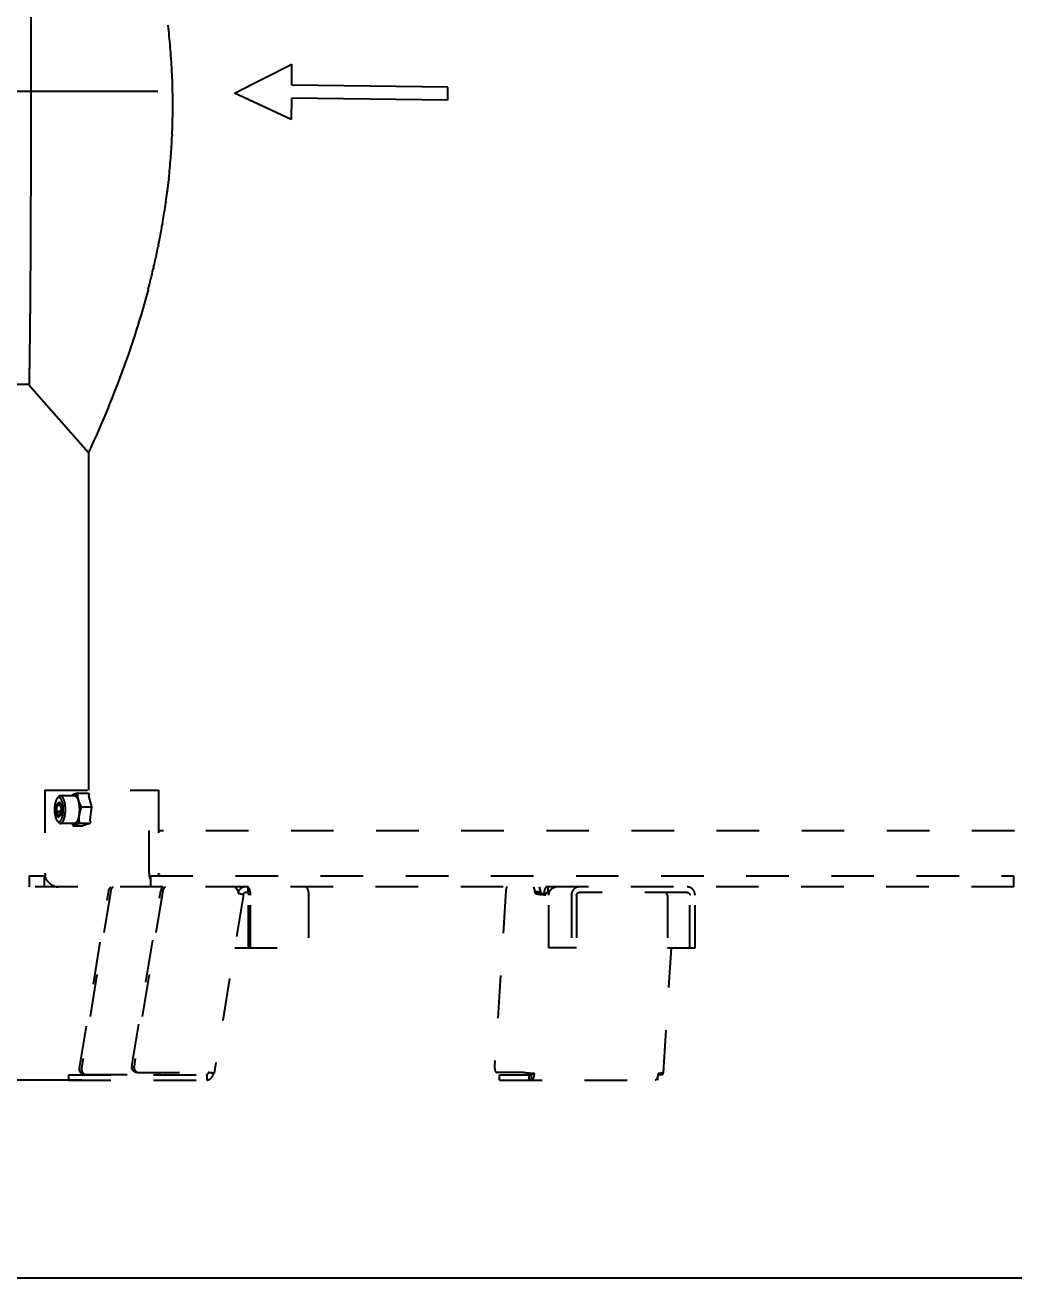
# Model space of a CAD drawing. Header units: millimetres. Extents: x 0 to 2800, y 0 to 1980.
# Drawn here: x 506.2 to 864, y 0 to 453.6 of the extents above; entities that cross this region are included whole.
import ezdxf

# ---------------------------------------------------------------- set-up
doc = ezdxf.new("R2010")
doc.units = ezdxf.units.MM
doc.header["$LTSCALE"] = 154
doc.header["$PDMODE"] = 3
doc.header["$PDSIZE"] = 8
doc.linetypes.add('DOT', pattern=[0.2, 0.1, -0.1])
doc.layers.get('0').update_dxf_attribs({"linetype": 'CONTINUOUS'})
doc.layers.get('Defpoints').update_dxf_attribs({"linetype": 'CONTINUOUS'})
doc.styles.get("Standard").update_dxf_attribs({"font": 'msyh.ttc'})
doc.dimstyles.new('DIMSTYLE_1', dxfattribs={"dimtxt": 23.333333, "dimasz": 23.333333, "dimexe": 1.5, "dimexo": 1, "dimgap": 0.875, "dimtad": 1, "dimdsep": 46, "dimtxsty": 'Standard', "dimblk": '_FILLED', "dimblk1": '_FILLED', "dimblk2": '_FILLED', "dimcen": 0.09, "dimazin": 2, "dimtp": 0.01, "dimtm": 0.01, "dimtfac": 1, "dimtofl": 0, "dimtmove": 0, "dimatfit": 3, "dimldrblk": '_FILLED', "dimfxl": 1, "dimtolj": 1, "dimarcsym": 0})
doc.dimstyles.new('DIMSTYLE_2', dxfattribs={"dimtxt": 23.333333, "dimasz": 23.333333, "dimexe": 1.5, "dimexo": 1, "dimgap": 0.875, "dimtad": 1, "dimdec": 0, "dimdsep": 46, "dimtxsty": 'Standard', "dimblk": '_FILLED', "dimblk1": '_FILLED', "dimblk2": '_FILLED', "dimcen": 0.09, "dimazin": 2, "dimtp": 0.01, "dimtm": 0.01, "dimtfac": 1, "dimtdec": 0, "dimtofl": 0, "dimtmove": 0, "dimatfit": 3, "dimldrblk": '_FILLED', "dimfxl": 1, "dimtolj": 1, "dimarcsym": 0})

# ---------------------------------------------------------------- blocks, each defined once
blk = doc.blocks.new('_FILLED')
at = {"color": 0, "linetype": 'ByBlock'}
blk.add_solid([(0, 0), (-1, 0.214), (-1, -0.214)], dxfattribs=at)
blk = doc.blocks.new('*D56')
at = {"color": 0, "linetype": 'ByBlock', "lineweight": -2}
for p, q in [((554.18, 429.56), (432.52, 429.56)), ((434.02, 94.9), (434.02, 406.23)), ((526.72, 71.56), (432.52, 71.56))]:
    blk.add_line(p, q, dxfattribs=at)
at = {"layer": 'Defpoints', "color": 0}
for p in [(434.02, 429.56), (555.18, 429.56), (527.72, 71.56)]:
    blk.add_point(p, dxfattribs=at)
at = {"color": 0, "linetype": 'ByBlock', "lineweight": -2, "xscale": 23.3333333333, "yscale": 23.3333333333, "zscale": 23.3333333333}
for p, rotation in [((434.02, 429.56), 90), ((434.02, 71.56), 270)]:
    blk.add_blockref('_FILLED', p, dxfattribs=dict(at, rotation=rotation))
at = {"color": 0, "insert": (402.04, 250.5), "char_height": 23.333, "attachment_point": 2, "rotation": 90, "line_spacing_factor": 0.9}
blk.add_mtext('\\A1;358', dxfattribs=at)
blk = doc.blocks.new('*D57')
at = {"color": 0, "linetype": 'ByBlock', "lineweight": -2}
for p, q in [((815.92, 770.86), (1259.79, 770.86)), ((1258.29, 94.9), (1258.29, 747.53)), ((1091.64, 71.56), (1259.79, 71.56))]:
    blk.add_line(p, q, dxfattribs=at)
at = {"layer": 'Defpoints', "color": 0}
for p in [(814.92, 770.86), (1258.29, 770.86), (1090.64, 71.56)]:
    blk.add_point(p, dxfattribs=at)
at = {"color": 0, "linetype": 'ByBlock', "lineweight": -2, "xscale": 23.3333333333, "yscale": 23.3333333333, "zscale": 23.3333333333}
for p, rotation in [((1258.29, 770.86), 90), ((1258.29, 71.56), 270)]:
    blk.add_blockref('_FILLED', p, dxfattribs=dict(at, rotation=rotation))
at = {"color": 0, "insert": (1226.3, 421.28), "char_height": 23.333, "attachment_point": 2, "rotation": 90, "line_spacing_factor": 0.9}
blk.add_mtext('\\A1;700', dxfattribs=at)
blk = doc.blocks.new('*D62')
at = {"color": 0, "linetype": 'ByBlock', "lineweight": -2}
for p, q in [((813.55, 770.86), (1187.31, 770.86)), ((1185.81, 168.9), (1185.81, 747.53)), ((1112.27, 145.56), (1187.31, 145.56))]:
    blk.add_line(p, q, dxfattribs=at)
at = {"layer": 'Defpoints', "color": 0}
for p in [(812.55, 770.86), (1185.81, 770.86), (1111.27, 145.56)]:
    blk.add_point(p, dxfattribs=at)
at = {"color": 0, "linetype": 'ByBlock', "lineweight": -2, "xscale": 23.3333333333, "yscale": 23.3333333333, "zscale": 23.3333333333}
for p, rotation in [((1185.81, 770.86), 90), ((1185.81, 145.56), 270)]:
    blk.add_blockref('_FILLED', p, dxfattribs=dict(at, rotation=rotation))
at = {"color": 0, "insert": (1153.82, 457.87), "char_height": 23.333, "attachment_point": 2, "rotation": 90, "line_spacing_factor": 0.9}
blk.add_mtext('\\A1;625', dxfattribs=at)
blk = doc.blocks.new('ARROW_4_BL2', base_point=(750.61, 429.2))
at = {"color": 7, "linetype": 'Continuous'}
for p, q in [((711.96, 428.71), (732.8, 439.2)), ((732.71, 431.54), (732.8, 439.2)), ((789.25, 430.86), (732.71, 431.54)), ((732.56, 419.2), (711.96, 428.71)), ((732.65, 426.87), (732.56, 419.2)), ((789.2, 426.19), (732.65, 426.87)), ((789.2, 426.19), (789.25, 430.86))]:
    blk.add_line(p, q, dxfattribs=at)

msp = doc.modelspace()

# ---------------------------------------------------------------- linework, layer by layer
at = {"linetype": 'Continuous'}
for p, q in [((558.69799, 445.75619), (558.71035, 445.59314)), ((558.69923, 445.75676), (558.71319, 445.5944)), ((559.38358, 413.91858), (559.36522, 413.50323)), ((559.14959, 409.59638), (559.14699, 409.54834)), ((559.158, 409.59384), (559.15507, 409.54589)), ((558.12764, 397.58174), (558.11938, 397.51174)), ((558.13255, 397.57884), (558.12484, 397.50851)), ((558.18129, 398.02749), (558.13255, 397.57884)), ((556.52759, 385.62814), (556.51983, 385.57937)), ((556.53695, 385.61911), (556.52927, 385.57026)), ((557.13663, 389.72272), (557.08821, 389.37362)), ((557.14737, 389.71405), (557.09801, 389.3656)), ((555.86509, 381.58629), (555.81751, 381.32107)), ((555.87032, 381.58026), (555.82405, 381.31354)), ((555.13609, 377.52284), (555.12874, 377.48188)), ((555.1364, 377.52244), (555.12874, 377.48188)), ((554.40057, 373.8212), (554.31302, 373.38108)), ((554.40878, 373.80946), (554.3195, 373.37177)), ((553.53636, 369.73339), (553.4627, 369.39492)), ((553.54552, 369.71777), (553.4714, 369.37995)), ((552.65236, 365.81533), (552.52086, 365.25885)), ((552.58356, 365.47684), (552.52849, 365.24279)), ((552.65943, 365.80074), (552.58356, 365.47684)), ((551.63666, 361.59671), (551.60063, 361.45522)), ((551.64117, 361.5852), (551.60556, 361.44258)), ((550.68111, 357.84514), (550.65298, 357.74165)), ((550.70047, 357.91459), (550.65417, 357.73884)), ((550.69939, 357.91689), (550.68111, 357.84514)), ((498.69944, 323.56181), (507.60378, 323.56181)), ((507.59803, 323.24054), (529.09944, 298.8071)), ((529.71884, 300.15731), (529.09954, 298.80734)), ((529.94887, 300.66173), (529.71884, 300.15731)), ((529.09954, 298.80734), (529.09944, 298.80705)), ((529.15615, 298.9274), (529.09954, 298.80734)), ((0, 0), (2800, 0))]:
    msp.add_line(p, q, dxfattribs=at)
at = {"linetype": 'ByBlock'}
msp.add_line((529.09945, 298.80705), (529.09945, 176.56181), dxfattribs=at)
at = {"linetype": 'DOT'}
for p, q in [((513.35307, 176.56181), (554.42255, 176.56181)), ((513.35307, 176.56181), (513.35307, 146.56181)), ((518.60401, 172.38883), (517.61043, 171.48124)), ((517.77155, 173.61517), (518.24609, 174.1679)), ((518.60401, 172.38883), (519.38578, 170.4694)), ((523.98393, 174.56181), (518.95137, 174.56181)), ((525.27127, 175.48625), (529.14704, 175.48625)), ((529.06148, 174.50399), (529.32913, 174.86352)), ((529.06148, 174.50399), (530.21976, 170.54268)), ((529.14704, 175.48625), (529.32913, 174.86352)), ((551.0032, 146.56181), (551.0032, 176.56181)), ((554.42255, 176.56181), (554.42255, 146.56181)), ((517.39862, 168.65422), (517.61043, 171.48124)), ((517.39862, 168.65422), (519.05611, 168.65422)), ((518.18039, 166.73479), (517.39862, 168.65422)), ((517.58535, 168.94447), (517.79493, 171.18036)), ((517.58535, 168.94447), (519.08332, 168.94447)), ((518.18261, 167.32592), (517.58535, 168.94447)), ((517.61043, 171.48124), (518.71856, 171.48124)), ((517.79493, 171.18036), (518.60179, 171.7977)), ((517.79493, 171.18036), (518.82959, 171.18036)), ((518.98947, 167.94326), (518.18261, 167.32592)), ((518.60179, 171.7977), (519.19906, 170.17915)), ((519.19906, 170.17915), (518.98947, 167.94326)), ((519.38578, 170.4694), (519.17397, 167.64238)), ((526.71676, 170.54268), (530.21976, 170.54268)), ((530.21976, 170.54268), (529.55506, 165.79539)), ((517.77155, 165.50845), (518.24609, 164.95572)), ((518.18039, 166.73479), (519.17397, 167.64238)), ((523.98393, 164.56181), (518.95137, 164.56181)), ((523.61223, 163.63737), (527.11523, 163.63737)), ((525.88725, 164.61824), (529.76303, 164.61824)), ((528.93821, 164.42335), (527.11523, 163.63737)), ((528.93821, 164.42335), (529.47645, 164.49468)), ((529.76303, 164.61824), (529.47645, 164.49468)), ((529.86752, 165.36452), (529.55506, 165.79539)), ((529.86752, 165.36452), (529.76303, 164.61824)), ((864.19287, 161.85734), (554.42255, 161.85734)), ((507.59944, 145.56181), (513.45564, 145.56181)), ((507.59944, 145.56181), (507.59944, 141.56181)), ((513.15948, 141.56181), (513.15948, 145.56181)), ((551.52352, 145.56181), (863.99272, 145.56181)), ((551.52352, 145.56181), (551.52352, 141.56181)), ((863.99272, 141.56181), (863.99272, 145.56181)), ((863.99272, 141.56181), (507.59944, 141.56181)), ((583.40542, 139.88674), (582.09551, 141.56181)), ((586.81726, 141.56181), (586.81726, 139.56181)), ((690.79559, 139.88674), (690.28597, 141.56181)), ((692.14988, 141.56181), (692.6595, 139.88674)), ((695.34198, 141.56181), (695.34198, 139.56181)), ((698.13785, 141.56181), (698.13785, 141.53318)), ((525.87757, 75.95835), (536.43493, 140.20366)), ((537.16008, 140.20366), (526.60272, 75.95835)), ((544.85038, 76.68271), (555.28871, 140.20366)), ((556.01385, 140.20366), (545.57553, 76.68271)), ((585.17441, 138.76994), (574.54322, 74.07535)), ((583.30183, 139.2564), (583.40542, 139.88674)), ((586.81726, 139.56181), (585.8853, 139.56181)), ((587.02407, 119.56181), (587.02407, 138.56181)), ((587.74921, 119.56181), (587.74921, 138.56181)), ((608.73084, 138.56181), (608.73084, 119.56181)), ((680.13904, 140.20366), (676.07806, 76.68271)), ((690.75529, 139.2564), (690.79559, 139.88674)), ((692.6192, 139.2564), (690.75529, 139.2564)), ((690.79559, 139.88674), (692.6595, 139.88674)), ((692.6595, 139.88674), (692.6192, 139.2564)), ((693.90822, 139.08275), (694.62235, 138.73546)), ((694.97941, 139.56181), (695.86575, 139.56181)), ((695.70456, 119.56181), (695.70456, 138.56181)), ((703.86735, 138.56181), (703.86735, 119.56181)), ((705.73127, 138.56181), (705.73127, 119.56181)), ((745.80535, 139.56181), (706.66322, 139.56181)), ((738.57451, 138.56181), (738.57451, 119.56181)), ((746.73731, 119.56181), (746.73731, 138.56181)), ((748.60122, 119.56181), (748.60122, 138.56181)), ((582.01796, 119.56181), (608.73084, 119.56181)), ((705.73127, 119.56181), (695.70456, 119.56181)), ((737.14289, 74.37041), (740.03204, 119.56181)), ((738.57451, 119.56181), (748.60122, 119.56181)), ((521.82994, 73.56181), (571.9455, 73.56181)), ((521.82994, 73.56181), (521.82994, 71.56181)), ((527.71316, 73.61105), (553.66063, 73.61105)), ((546.68597, 74.33541), (572.63344, 74.33541)), ((553.66063, 73.61105), (553.77966, 74.33541)), ((571.9455, 73.56181), (571.9455, 71.56181)), ((574.33631, 74.04087), (573.07719, 74.27909)), ((686.6048, 74.33541), (676.79218, 74.33541)), ((677.83827, 73.56181), (689.41514, 73.56181)), ((677.83827, 71.56181), (677.83827, 73.56181)), ((688.48319, 73.56181), (688.48319, 71.56181)), ((689.41514, 71.56181), (689.41514, 73.56181)), ((735.03436, 72.82222), (735.03436, 71.56181)), ((735.18026, 73.61105), (736.88409, 73.61105)), ((736.92219, 74.20703), (736.88409, 73.61105)), ((521.82994, 71.56181), (571.9455, 71.56181)), ((677.83827, 71.56181), (735.03436, 71.56181))]:
    msp.add_line(p, q, dxfattribs=at)
at = {"linetype": 'Continuous'}
msp.add_lwpolyline([(529.73108, 300.18526), (529.3167, 299.27678), (529.15615, 298.9274)], dxfattribs=at)
at = {"linetype": 'DOT'}
msp.add_lwpolyline([(572.7442, 74.30542), (572.58537, 74.31587), (572.4333, 74.32426)], dxfattribs=at)
at = {"linetype": 'Continuous'}
for centre, radius, start, end in [((305.37273, 423.86667), 254.27074, 5.7889604, 6.7103426), ((307.52777, 424.08446), 252.10473, 4.9315455, 5.7891176), ((310.67359, 424.35304), 248.94746, 3.9602305, 4.8946955), ((313.06328, 424.5229), 246.55174, 3.7030339, 3.9592036), ((313.2047, 424.53318), 246.40996, 3.043746, 3.7027718), ((312.73864, 424.50788), 246.8767, 2.0995662, 3.0438668), ((313.91447, 424.54307), 245.70037, 0.2371541, 2.1014122), ((314.7234, 424.56451), 244.89136, 358.3591884, 0.2329206), ((312.88663, 424.60836), 246.72863, 357.5168215, 358.3612227), ((312.98572, 424.60234), 246.62938, 356.5111399, 357.4206349), ((312.17631, 424.66131), 247.4409, 355.5534642, 356.2819481), ((313.56159, 424.56799), 246.05248, 356.2827163, 356.4997794), ((309.11498, 424.90015), 250.51153, 354.6612806, 355.5532856), ((306.55542, 425.13783), 253.0821, 353.8506354, 354.6616213), ((304.6034, 425.34922), 255.04554, 352.8215597, 353.733118), ((302.06213, 425.67661), 257.60782, 351.975186, 352.6669851), ((303.98496, 425.42542), 255.66865, 352.6678161, 352.8219357), ((294.30095, 426.82957), 265.45438, 350.3946882, 351.058322), ((297.78652, 426.28366), 261.92631, 351.0685968, 351.8972783), ((290.4013, 427.49951), 269.41118, 349.3094349, 350.1288512), ((292.48595, 427.13413), 267.29474, 350.1874349, 350.3952364), ((286.40162, 428.25778), 273.4821, 348.5160873, 349.3001272), ((279.99432, 429.57111), 280.02265, 347.6581125, 348.2319812), ((282.52387, 429.04124), 277.4382, 348.232566, 348.4247132), ((275.29263, 430.60516), 284.83671, 346.8492283, 347.5874964), ((269.92186, 431.86573), 290.35345, 345.9923382, 346.7350342), ((264.14089, 433.31039), 296.3122, 345.2591703, 345.9634481)]:
    msp.add_arc(centre, radius, start, end, dxfattribs=at)
at = {"linetype": 'DOT'}
for centre, radius, start, end in [((518.43164, 146.56295), 5.07857, 180.0128108, 186.0535736), ((518.48542, 146.56804), 5.13258, 186.0467747, 191.3131573), ((556.8082, 146.56116), 5.805, 179.9936051, 195.4799607), ((555.57423, 146.56277), 1.15168, 180.0478214, 189.1957693), ((518.25897, 146.3947), 4.83257, 251.6387353, 257.6569068), ((518.26067, 146.39686), 4.83505, 257.6426691, 269.9547797), ((556.49208, 146.4787), 5.47835, 195.531267, 204.7962568), ((557.37505, 139.86086), 2.11431, 155.5963771, 170.6693596), ((698.50365, 138.93064), 2.6313, 95.4713551, 100.7931326), ((698.50084, 138.96083), 2.60098, 90.009202, 95.4731531), ((586.18156, 138.60002), 3.08575, 153.8298725, 154.9007643), ((586.01078, 138.56401), 1.05724, 157.910047, 163.4231349), ((546.96736, 76.3353), 2.1453, 170.6804176, 179.9969201), ((547.69251, 76.3353), 2.1453, 170.6804176, 179.9969201), ((561.54841, 119.32218), 45.55174, 260.9676795, 261.5671512), ((561.09543, 116.28006), 42.47608, 261.5697816, 261.8296763), ((554.05029, 74.56079), 1.0611, 342.1024301, 347.7108051), ((571.58002, 74.44702), 0.88539, 284.4880619, 291.4396741), ((681.51181, 76.33652), 5.44477, 176.3545872, 180.011673), ((690.54454, 92.23476), 18.19456, 264.2243474, 267.4293948), ((571.58019, 74.19064), 2.62894, 277.9931692, 279.5807956)]:
    msp.add_arc(centre, radius, start, end, dxfattribs=at)
at = {"linetype": 'Continuous'}
for points, knots in [([(507.59796, 525.883), (507.59166, 525.87527), (507.60813, 525.82992), (507.5945, 525.74545), (507.60573, 525.59295), (507.60603, 525.27598), (507.61929, 524.72726), (507.63147, 523.89307), (507.64988, 522.8218), (507.67074, 521.51657), (507.69514, 519.97922), (507.73286, 517.47427), (507.78429, 513.7899), (507.84754, 508.72879), (507.91254, 502.84913), (507.97451, 496.2059), (508.03222, 488.86279), (508.10438, 477.88507), (508.17224, 463.00104), (508.22171, 444.16316), (508.23808, 424.56179), (508.22195, 404.9604), (508.17302, 386.12245), (508.10482, 371.23834), (508.03305, 360.26059), (507.97492, 352.91742), (507.91299, 346.27406), (507.84886, 340.39431), (507.78475, 335.33317), (507.7334, 331.64875), (507.69584, 329.14371), (507.67191, 327.60601), (507.65049, 326.30142), (507.63314, 325.22864), (507.61698, 324.39914), (507.61126, 323.84135), (507.60062, 323.53684), (507.60629, 323.364), (507.58998, 323.31557), (507.60444, 323.23304), (507.59797, 323.24061)], [0, 0, 0, 0, 0.000147715, 0.000590646, 0.001328637, 0.002361534, 0.005310674, 0.009433089, 0.014722205, 0.021168064, 0.028759517, 0.037483362, 0.058255737, 0.083307812, 0.112413728, 0.145303082, 0.181658117, 0.221124121, 0.307820032, 0.402002605, 0.499999982, 0.597997497, 0.692180546, 0.778876797, 0.818343223, 0.854698005, 0.887587964, 0.91669548, 0.941746452, 0.96251918, 0.971243818, 0.978836594, 0.985282445, 0.990569928, 0.994690955, 0.997639489, 0.998672221, 0.999410036, 0.999852705, 1, 1, 1, 1]), ([(550.65417, 357.73884), (548.82359, 350.79781), (542.95314, 331.39482), (535.36728, 312.56413), (529.94887, 300.66173)], [0, 0, 0, 0, 0.354381039, 1, 1, 1, 1])]:
    msp.add_open_spline(points, degree=3, knots=knots, dxfattribs=at)
at = {"linetype": 'DOT'}
for points, knots in [([(517.77197, 173.61564), (517.69393, 173.52481), (517.54585, 173.30995), (517.28082, 172.77685), (517.02527, 171.94265), (516.83901, 170.80406), (516.77506, 169.56245), (516.83888, 168.32079), (517.02503, 167.18206), (517.28047, 166.34767), (517.54545, 165.81439), (517.69347, 165.59942), (517.77148, 165.50854)], [0, 0, 0, 0, 0.042430879, 0.091919907, 0.210528481, 0.349741583, 0.499967505, 0.650197765, 0.789424398, 0.908058014, 0.957563636, 1, 1, 1, 1]), ([(517.89063, 173.73869), (517.88049, 173.72942), (517.83905, 173.69027), (517.80016, 173.64845), (517.77197, 173.61564)], [0, 0, 0, 0, 0.241075978, 1, 1, 1, 1]), ([(518.80317, 173.8133), (518.73427, 173.86396), (518.58881, 173.94503), (518.34127, 173.97646), (518.09766, 173.90273), (517.95787, 173.80011), (517.89063, 173.73869)], [0, 0, 0, 0, 0.256169018, 0.48846969, 0.727206453, 1, 1, 1, 1]), ([(518.38141, 174.30826), (518.36984, 174.29769), (518.32258, 174.25303), (518.27823, 174.20533), (518.24609, 174.16789)], [0, 0, 0, 0, 0.241054823, 1, 1, 1, 1]), ([(518.95137, 174.56181), (518.85283, 174.56182), (518.63976, 174.51083), (518.46492, 174.38455), (518.38141, 174.30826)], [0, 0, 0, 0, 0.465595455, 1, 1, 1, 1]), ([(518.89377, 165.38493), (518.98258, 165.46606), (519.15216, 165.67205), (519.36404, 166.04939), (519.55206, 166.51386), (519.77346, 167.26624), (519.95102, 168.33566), (520.01287, 169.68866), (519.9233, 171.02912), (519.72367, 172.07227), (519.48559, 172.79124), (519.28806, 173.22464), (519.06832, 173.56772), (518.89346, 173.7469), (518.80317, 173.8133)], [0, 0, 0, 0, 0.040428849, 0.088793128, 0.145033842, 0.208458671, 0.352076079, 0.508058162, 0.662751503, 0.802693553, 0.863568135, 0.916944664, 0.96233251, 1, 1, 1, 1]), ([(519.90563, 173.81304), (519.83963, 173.92574), (519.70449, 174.1274), (519.4687, 174.37071), (519.21734, 174.52496), (519.03637, 174.5618), (518.95137, 174.56181)], [0, 0, 0, 0, 0.309945209, 0.573521346, 0.79830665, 1, 1, 1, 1]), ([(519.90551, 165.31036), (520.0528, 165.56181), (520.30486, 166.15909), (520.56426, 167.16772), (520.72747, 168.32609), (520.78314, 169.56159), (520.72751, 170.7971), (520.56434, 171.95552), (520.30497, 172.96421), (520.05292, 173.56155), (519.90563, 173.81304)], [0, 0, 0, 0, 0.099867856, 0.220469207, 0.356245528, 0.499989114, 0.643734067, 0.779514666, 0.900122405, 1, 1, 1, 1]), ([(523.67594, 174.99582), (523.53337, 174.93435), (523.29846, 174.81929), (523.0955, 174.64675), (523.03316, 174.56179)], [0, 0, 0, 0, 0.595698101, 1, 1, 1, 1]), ([(523.67594, 174.99582), (523.62948, 174.97578), (523.42818, 174.86788), (523.26375, 174.70142), (523.15395, 174.56278)], [0, 0, 0, 0, 0.222464547, 1, 1, 1, 1]), ([(525.27127, 175.48625), (524.97051, 175.4122), (524.43216, 175.27059), (523.90276, 175.09361), (523.67594, 174.99582)], [0, 0, 0, 0, 0.556343607, 1, 1, 1, 1]), ([(525.5362, 173.01447), (525.43707, 173.35351), (525.26646, 173.82859), (524.95815, 174.37863), (524.72336, 174.68654), (524.47346, 174.91005), (524.20856, 175.0436), (523.9329, 175.07696), (523.75787, 175.03114), (523.67594, 174.99582)], [0, 0, 0, 0, 0.349595153, 0.495968003, 0.622677765, 0.731136408, 0.825164285, 0.911699767, 1, 1, 1, 1]), ([(523.98397, 174.56181), (524.0931, 174.56179), (524.33208, 174.49756), (524.64499, 174.24482), (524.92935, 173.85779), (525.18351, 173.34424), (525.40197, 172.71747), (525.5782, 171.99496), (525.70676, 171.19818), (525.80964, 170.06048), (525.80103, 168.63554), (525.62019, 167.26183), (525.36428, 166.28132), (525.13848, 165.67436), (524.87872, 165.18401), (524.66614, 164.91789), (524.5539, 164.81536)], [0, 0, 0, 0, 0.030755259, 0.066896812, 0.111422603, 0.165195015, 0.227813863, 0.298132509, 0.374527721, 0.455062878, 0.619860954, 0.775079506, 0.844071371, 0.905107738, 0.957154352, 1, 1, 1, 1]), ([(525.5362, 173.01447), (525.41716, 173.42157), (525.25859, 174.24401), (525.24961, 175.07924), (525.27127, 175.48625)], [0, 0, 0, 0, 0.50996126, 1, 1, 1, 1]), ([(525.84419, 167.58046), (525.90894, 168.04288), (525.98928, 168.98672), (525.97729, 170.3958), (525.8374, 171.74923), (525.65364, 172.61283), (525.5362, 173.01447)], [0, 0, 0, 0, 0.255768832, 0.517857599, 0.770791715, 1, 1, 1, 1]), ([(526.71676, 170.54268), (526.5896, 170.74199), (526.11487, 171.52295), (525.72653, 172.36354), (525.5362, 173.01447)], [0, 0, 0, 0, 0.258499725, 1, 1, 1, 1]), ([(525.84419, 167.58046), (525.91508, 168.08676), (526.14631, 169.09725), (526.51182, 170.0643), (526.71676, 170.54268)], [0, 0, 0, 0, 0.495547986, 1, 1, 1, 1]), ([(517.77148, 165.50854), (517.84475, 165.42318), (517.99586, 165.27822), (518.27119, 165.15214), (518.55988, 165.16376), (518.72693, 165.25407), (518.80462, 165.3114)], [0, 0, 0, 0, 0.28765428, 0.528486671, 0.753094592, 1, 1, 1, 1]), ([(518.24609, 164.95572), (518.34466, 164.84092), (518.50794, 164.68998), (518.76446, 164.57976), (518.89054, 164.56182), (518.95137, 164.56181)], [0, 0, 0, 0, 0.546681248, 0.780197719, 1, 1, 1, 1]), ([(518.80462, 165.3114), (518.82767, 165.32841), (518.85771, 165.35263), (518.88647, 165.37827), (518.89377, 165.38493)], [0, 0, 0, 0, 0.743572687, 1, 1, 1, 1]), ([(518.95137, 164.56181), (519.04992, 164.5618), (519.26298, 164.61279), (519.43783, 164.73907), (519.52134, 164.81536)], [0, 0, 0, 0, 0.465595455, 1, 1, 1, 1]), ([(519.52134, 164.81536), (519.55614, 164.84714), (519.7035, 164.99621), (519.82353, 165.17041), (519.90551, 165.31036)], [0, 0, 0, 0, 0.225163525, 1, 1, 1, 1]), ([(523.07149, 164.56175), (523.11269, 164.48361), (523.28309, 164.16983), (523.46771, 163.86389), (523.61223, 163.63737)], [0, 0, 0, 0, 0.247423354, 1, 1, 1, 1]), ([(523.1541, 164.56065), (523.23499, 164.45855), (523.4007, 164.28163), (523.69283, 164.09963), (524.00305, 164.04058), (524.20089, 164.08855), (524.29192, 164.1278)], [0, 0, 0, 0, 0.297560436, 0.548982452, 0.773544808, 1, 1, 1, 1]), ([(523.61223, 163.63737), (523.66775, 163.7335), (523.80818, 163.86809), (524.04862, 164.01628), (524.20456, 164.09014), (524.29192, 164.1278)], [0, 0, 0, 0, 0.392303912, 0.663796958, 1, 1, 1, 1]), ([(524.5539, 164.81536), (524.47038, 164.73907), (524.29553, 164.61277), (524.08244, 164.5618), (523.98389, 164.56181)], [0, 0, 0, 0, 0.53440419, 1, 1, 1, 1]), ([(524.29192, 164.1278), (524.48875, 164.21267), (524.75843, 164.46154), (525.04014, 164.87863), (525.25124, 165.2951), (525.44035, 165.78225), (525.66851, 166.54471), (525.7848, 167.15632), (525.84419, 167.58046)], [0, 0, 0, 0, 0.164868751, 0.268941232, 0.388360633, 0.522639657, 0.670571295, 1, 1, 1, 1]), ([(524.29192, 164.1278), (524.51874, 164.2256), (525.04814, 164.40258), (525.58649, 164.54418), (525.88725, 164.61824)], [0, 0, 0, 0, 0.443656503, 1, 1, 1, 1]), ([(525.88725, 164.61824), (525.81529, 165.10319), (525.72049, 166.09159), (525.77488, 167.08542), (525.84419, 167.58046)], [0, 0, 0, 0, 0.495148509, 1, 1, 1, 1]), ([(516.73667, 141.80815), (515.92385, 142.07808), (514.4122, 143.08307), (513.62227, 144.71296), (513.45256, 145.56117)], [0, 0, 0, 0, 0.497518107, 1, 1, 1, 1]), ([(555.27738, 145.56181), (555.0798, 145.56181), (554.65555, 145.75247), (554.47217, 146.16287), (554.43735, 146.37872)], [0, 0, 0, 0, 0.474699626, 1, 1, 1, 1]), ([(536.43493, 140.20366), (536.47997, 140.47772), (536.67687, 141.00718), (537.0719, 141.4141), (537.29801, 141.56253)], [0, 0, 0, 0, 0.506622197, 1, 1, 1, 1]), ([(538.02316, 141.56253), (537.79705, 141.4141), (537.40202, 141.00719), (537.20511, 140.47772), (537.16008, 140.20366)], [0, 0, 0, 0, 0.493377905, 1, 1, 1, 1]), ([(555.44963, 140.73441), (555.48746, 140.81752), (555.65708, 141.13362), (555.9143, 141.40323), (556.13606, 141.55209)], [0, 0, 0, 0, 0.254773581, 1, 1, 1, 1]), ([(556.87693, 141.56253), (556.65082, 141.4141), (556.2558, 141.00719), (556.05889, 140.47772), (556.01385, 140.20366)], [0, 0, 0, 0, 0.493377905, 1, 1, 1, 1]), ([(585.8853, 141.56181), (585.38291, 141.56181), (584.34141, 141.24804), (583.64115, 140.427), (583.41213, 139.96096)], [0, 0, 0, 0, 0.491735457, 1, 1, 1, 1]), ([(587.74921, 138.56181), (587.74921, 139.22217), (587.6527, 140.1449), (587.26225, 141.13866), (586.9715, 141.4692), (586.81741, 141.53074)], [0, 0, 0, 0, 0.616824001, 0.845015304, 1, 1, 1, 1]), ([(607.64313, 141.56181), (607.8014, 141.56181), (608.05412, 141.37994), (608.26634, 141.04032), (608.49858, 140.50231), (608.68119, 139.66376), (608.73084, 138.94552), (608.73084, 138.56181)], [0, 0, 0, 0, 0.140895087, 0.240283645, 0.361309028, 0.658430208, 1, 1, 1, 1]), ([(680.47481, 141.56253), (680.36937, 141.38462), (680.21939, 140.93139), (680.15578, 140.46563), (680.13904, 140.20366)], [0, 0, 0, 0, 0.440662446, 1, 1, 1, 1]), ([(694.97941, 141.56181), (694.84151, 141.56181), (694.61898, 141.42459), (694.41896, 141.1484), (694.19902, 140.71357), (694.00541, 140.01548), (693.92922, 139.41128), (693.90822, 139.08275)], [0, 0, 0, 0, 0.145001319, 0.243107737, 0.361488943, 0.653859773, 1, 1, 1, 1]), ([(695.8646, 139.56225), (696.02434, 140.04669), (696.58169, 140.94019), (697.52712, 141.42318), (698.0109, 141.51539)], [0, 0, 0, 0, 0.508778053, 1, 1, 1, 1]), ([(706.66322, 141.56181), (706.29851, 141.56181), (705.55303, 141.40154), (704.6241, 140.72605), (704.00956, 139.73005), (703.86735, 138.95105), (703.86735, 138.56181)], [0, 0, 0, 0, 0.241834208, 0.488501662, 0.741901425, 1, 1, 1, 1]), ([(748.60122, 138.56181), (748.60122, 138.95104), (748.45902, 139.73005), (747.84447, 140.72605), (746.91554, 141.40154), (746.17006, 141.56181), (745.80535, 141.56181)], [0, 0, 0, 0, 0.258098471, 0.511498211, 0.758165693, 1, 1, 1, 1]), ([(583.30183, 139.2564), (583.64928, 139.19067), (584.21815, 139.07305), (584.78541, 138.93904), (585.0008, 138.86494)], [0, 0, 0, 0, 0.608218392, 1, 1, 1, 1]), ([(585.0008, 138.86494), (585.04597, 138.8494), (585.09612, 138.82936), (585.17746, 138.78895), (585.17441, 138.76997)], [0, 0, 0, 0, 0.713054072, 1, 1, 1, 1]), ([(585.03115, 138.9616), (585.10084, 139.13325), (585.33488, 139.44154), (585.70663, 139.56181), (585.8853, 139.56181)], [0, 0, 0, 0, 0.509048633, 1, 1, 1, 1]), ([(586.6615, 139.56181), (586.67425, 139.56181), (586.73281, 139.55288), (586.78046, 139.51043), (586.80917, 139.47511)], [0, 0, 0, 0, 0.218898286, 1, 1, 1, 1]), ([(586.80917, 139.47511), (586.89341, 139.37147), (586.99358, 139.05743), (587.02407, 138.74433), (587.02407, 138.56181)], [0, 0, 0, 0, 0.422556211, 1, 1, 1, 1]), ([(690.75529, 139.2564), (690.95132, 139.16107), (691.48004, 139.02239), (692.38752, 138.86737), (693.47275, 138.76385), (694.23826, 138.73546), (694.62235, 138.73546)], [0, 0, 0, 0, 0.166855344, 0.413933191, 0.706006486, 1, 1, 1, 1]), ([(693.90822, 139.08275), (693.65314, 139.08275), (693.28916, 139.10572), (692.86079, 139.17834), (692.68455, 139.22462), (692.6192, 139.2564)], [0, 0, 0, 0, 0.58592606, 0.833086646, 1, 1, 1, 1]), ([(694.62235, 138.73546), (694.62935, 138.84497), (694.65689, 139.05107), (694.73204, 139.33458), (694.86933, 139.56181), (694.97941, 139.56181)], [0, 0, 0, 0, 0.351144075, 0.647746911, 1, 1, 1, 1]), ([(705.73127, 138.56181), (705.73127, 138.81446), (705.91417, 139.33111), (706.42284, 139.56181), (706.66322, 139.56181)], [0, 0, 0, 0, 0.512443077, 1, 1, 1, 1]), ([(738.57451, 138.56181), (738.57451, 138.81446), (738.39161, 139.33111), (737.88293, 139.56181), (737.64255, 139.56181)], [0, 0, 0, 0, 0.512443077, 1, 1, 1, 1]), ([(745.80535, 139.56181), (746.04573, 139.56181), (746.55441, 139.33111), (746.73731, 138.81446), (746.73731, 138.56181)], [0, 0, 0, 0, 0.487557221, 1, 1, 1, 1]), ([(527.71316, 73.61105), (527.44324, 73.61105), (526.88908, 73.7441), (526.23175, 74.29492), (525.85382, 75.08233), (525.83078, 75.67359), (525.87757, 75.95835)], [0, 0, 0, 0, 0.241147948, 0.48804109, 0.742190146, 1, 1, 1, 1]), ([(526.60272, 75.95835), (526.55592, 75.67359), (526.57896, 75.08233), (526.9569, 74.29492), (527.61422, 73.7441), (528.16838, 73.61105), (528.43831, 73.61105)], [0, 0, 0, 0, 0.257809697, 0.511958716, 0.758851903, 1, 1, 1, 1]), ([(546.68597, 74.33541), (546.44284, 74.33541), (545.94585, 74.44226), (545.32656, 74.89259), (544.91687, 75.55659), (544.82206, 76.07592), (544.82206, 76.33541)], [0, 0, 0, 0, 0.241834208, 0.488501662, 0.741901425, 1, 1, 1, 1]), ([(545.54721, 76.33541), (545.54721, 76.07592), (545.64201, 75.55659), (546.05171, 74.89259), (546.67099, 74.44226), (547.16798, 74.33541), (547.41112, 74.33541)], [0, 0, 0, 0, 0.258098471, 0.511498211, 0.758165693, 1, 1, 1, 1]), ([(554.59876, 73.66877), (554.75991, 73.75594), (554.94464, 73.94653), (555.04053, 74.17429), (555.06003, 74.23469)], [0, 0, 0, 0, 0.742672278, 1, 1, 1, 1]), ([(572.48739, 74.32086), (572.45148, 74.16617), (572.31047, 73.87302), (572.04659, 73.67906), (571.90365, 73.6229)], [0, 0, 0, 0, 0.508357452, 1, 1, 1, 1]), ([(572.01775, 71.59836), (572.587, 71.69445), (573.70435, 72.3071), (574.2388, 73.44746), (574.33631, 74.04087)], [0, 0, 0, 0, 0.489789409, 1, 1, 1, 1]), ([(573.94514, 74.19034), (573.85422, 74.20086), (573.41723, 74.25141), (572.97998, 74.29977), (572.63344, 74.33541)], [0, 0, 0, 0, 0.208079337, 1, 1, 1, 1]), ([(574.46798, 74.13257), (574.43881, 74.13512), (574.26435, 74.1528), (574.09024, 74.17355), (573.94514, 74.19034)], [0, 0, 0, 0, 0.166975086, 1, 1, 1, 1]), ([(574.33631, 74.04087), (574.38703, 74.04087), (574.44366, 74.04404), (574.53991, 74.05534), (574.54322, 74.07532)], [0, 0, 0, 0, 0.714608011, 1, 1, 1, 1]), ([(574.54322, 74.07532), (574.54489, 74.0854), (574.51459, 74.11206), (574.48817, 74.12359), (574.46798, 74.13257)], [0, 0, 0, 0, 0.316007482, 1, 1, 1, 1]), ([(676.06704, 76.33541), (676.06704, 76.07961), (676.10014, 75.60078), (676.22188, 75.04175), (676.37671, 74.68308), (676.51819, 74.45666), (676.68667, 74.33541), (676.79218, 74.33541)], [0, 0, 0, 0, 0.34156966, 0.638690839, 0.759716251, 0.859104843, 1, 1, 1, 1]), ([(688.71355, 74.13257), (688.28578, 74.14154), (687.58089, 74.18275), (686.87463, 74.26408), (686.6048, 74.33541)], [0, 0, 0, 0, 0.605216845, 1, 1, 1, 1]), ([(689.72846, 74.05858), (689.70182, 73.93234), (689.65646, 73.74087), (689.48996, 73.56181), (689.41514, 73.56181)], [0, 0, 0, 0, 0.632953746, 1, 1, 1, 1]), ([(689.41514, 71.56181), (689.55305, 71.56181), (689.77557, 71.69903), (689.9756, 71.97522), (690.19553, 72.41005), (690.38914, 73.10814), (690.46533, 73.71234), (690.48633, 74.04087)], [0, 0, 0, 0, 0.145001319, 0.243107737, 0.361488943, 0.653859773, 1, 1, 1, 1]), ([(690.48633, 74.04087), (690.42485, 74.04087), (690.17216, 74.04243), (689.91952, 74.04989), (689.7285, 74.05851)], [0, 0, 0, 0, 0.24331624, 1, 1, 1, 1]), ([(735.03491, 72.82115), (734.98866, 72.64211), (734.88302, 72.31814), (734.6559, 71.84839), (734.34886, 71.56181), (734.14901, 71.56181)], [0, 0, 0, 0, 0.345196222, 0.62693813, 1, 1, 1, 1]), ([(735.2202, 74.04087), (735.21328, 73.93265), (735.17849, 73.52262), (735.11072, 73.11464), (735.03491, 72.82115)], [0, 0, 0, 0, 0.263476249, 1, 1, 1, 1]), ([(736.9248, 74.2067), (736.70733, 74.13279), (736.13271, 74.06235), (735.56268, 74.04087), (735.2202, 74.04087)], [0, 0, 0, 0, 0.401432046, 1, 1, 1, 1]), ([(737.14288, 74.37036), (737.14063, 74.33568), (737.06801, 74.25638), (736.98088, 74.22576), (736.9248, 74.2067)], [0, 0, 0, 0, 0.369737209, 1, 1, 1, 1])]:
    msp.add_open_spline(points, degree=3, knots=knots, dxfattribs=at)
for points in [[(695.70456, 138.56181), (695.70456, 138.89953), (695.75884, 139.24151), (695.8646, 139.56225)], [(554.29113, 73.56909), (554.39802, 73.58301), (554.50395, 73.61748), (554.59876, 73.66877)]]:
    msp.add_open_spline(points, degree=3, dxfattribs=at)

# ---------------------------------------------------------------- block references
at = {"linetype": 'Continuous'}
msp.add_blockref('ARROW_4_BL2', (620.54541, 429.42027), dxfattribs=at)

# ---------------------------------------------------------------- dimensions: what is measured, and where the dimension line sits
at = {"linetype": 'ByBlock'}
for base, p1, p2, dimstyle, picture, middle in [((1185.80685, 770.86181), (1111.26611, 145.56181), (812.54942, 770.86181), 'DIMSTYLE_2', '*D62', (1185.80685, 457.87293)), ((434.02248, 429.56181), (527.72089, 71.56181), (555.17911, 429.56181), 'DIMSTYLE_1', '*D56', (434.02248, 250.49531))]:
    dim = msp.add_linear_dim(base=base, p1=p1, p2=p2, angle=90, dimstyle=dimstyle, dxfattribs=at)
    dim.commit()
    dim.dimension.update_dxf_attribs({"geometry": picture, "text_midpoint": middle, "dimtype": 160})
dim = msp.add_linear_dim(base=(1258.28929, 770.86181), p1=(1090.64322, 71.56181), p2=(814.92006, 770.86181), angle=90, text='700', dimstyle='DIMSTYLE_2', dxfattribs=at)
dim.commit()
dim.dimension.update_dxf_attribs({"geometry": '*D57', "text_midpoint": (1258.28929, 421.28149), "dimtype": 160})

doc.saveas('drawing.dxf')
